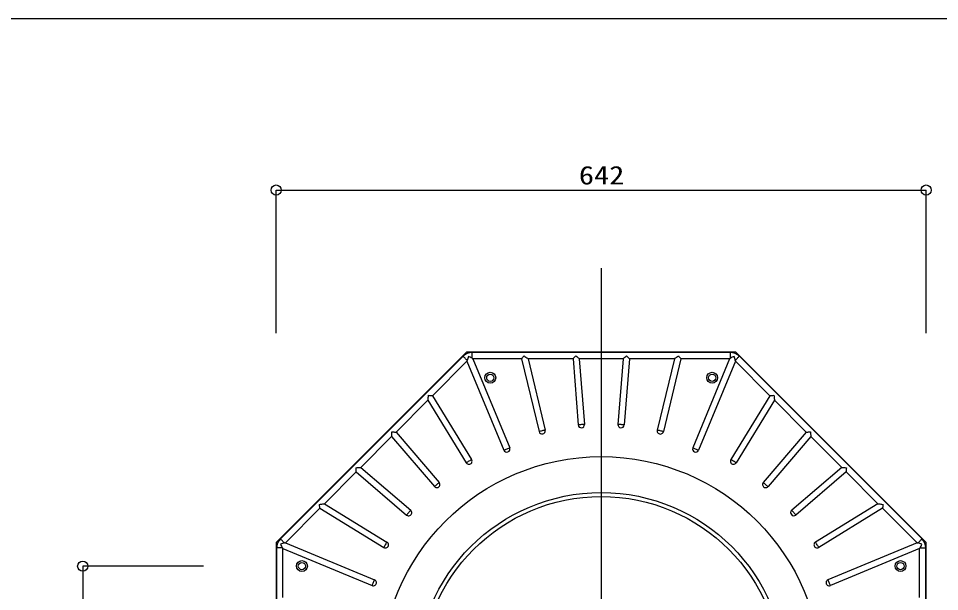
# Model space of a CAD drawing. Units: millimetres at full size; details may follow other scales. Extents: x -1447 to 1447, y -1005 to 1005.
# Drawn here: x -537 to 373, y 438 to 1005 of the extents above; entities that cross this region are included whole.
import ezdxf
from ezdxf.enums import TextEntityAlignment as Align

# ---------------------------------------------------------------- set-up
doc = ezdxf.new("R2010")
doc.units = ezdxf.units.MM
doc.header["$LTSCALE"] = 7.6
doc.layers.add('0-1___', color=134, linetype='Continuous')
doc.layers.add('F-F', color=134, linetype='Continuous')
doc.styles.add('ＭＳ ゴシック', font='')
doc.styles.get('ＭＳ ゴシック').set_extended_font_data('MS Gothic')

msp = doc.modelspace()

# ---------------------------------------------------------------- linework, layer by layer
at = {"layer": '0-1___', "color": 3}
msp.add_lwpolyline([(-1446.625, 1004.65), (1446.625, 1004.65), (1446.625, -1004.65), (-1446.625, -1004.65)], close=True, dxfattribs=at)
at = {"layer": 'F-F', "color": 4}
for p, q in [((-281.915, 693.801), (-281.915, 835.074)), ((-281.915, 835.074), (360.236, 835.074)), ((360.236, 693.801), (360.236, 835.074)), ((-353.791, 463.501), (-473.079, 463.501)), ((-473.079, 463.501), (-473.079, 244.321))]:
    msp.add_line(p, q, dxfattribs=at)
at = {"layer": 'F-F', "color": 7}
msp.add_line((39.161, 757.771), (39.161, -561.257), dxfattribs=at)
at = {"layer": 'F-F'}
for p, q in [((-93.833, 674.987), (-281.915, 486.905)), ((172.155, 674.987), (-93.833, 674.987)), ((-88.446, 668.815), (-88.446, 674.53)), ((166.767, 674.53), (-88.446, 674.53)), ((166.767, 668.815), (166.767, 674.53)), ((360.236, 486.905), (172.155, 674.987)), ((-97.319, 670.854), (-277.782, 490.392)), ((-93.448, 665.958), (-127.537, 631.87)), ((-93.448, 665.958), (-56.996, 577.955)), ((-39.512, 668.331), (-87.721, 668.331)), ((-39.512, 668.331), (-22.245, 596.405)), ((11.306, 668.331), (-33.137, 668.331)), ((11.306, 668.331), (16.446, 603.026)), ((60.797, 668.331), (17.525, 668.331)), ((60.797, 668.331), (55.696, 603.512)), ((111.458, 668.331), (67.016, 668.331)), ((111.458, 668.331), (94.538, 597.853)), ((166.042, 668.331), (117.834, 668.331)), ((166.042, 668.331), (129.59, 580.327)), ((205.858, 631.87), (171.77, 665.958)), ((356.104, 490.392), (175.641, 670.854)), ((205.858, 631.87), (167.21, 568.801)), ((-132.045, 627.361), (-163.471, 595.936)), ((-132.045, 627.361), (-94.174, 565.562)), ((241.793, 595.936), (210.367, 627.361)), ((-167.868, 591.538), (-198.466, 560.94)), ((-167.868, 591.538), (-125.642, 542.098)), ((241.793, 595.936), (199.249, 546.124)), ((276.788, 560.94), (246.19, 591.538)), ((-202.863, 556.543), (-234.289, 525.117)), ((-202.863, 556.543), (-153.052, 514)), ((276.788, 560.94), (227.347, 518.714)), ((312.611, 525.117), (281.185, 556.543)), ((-238.797, 520.609), (-272.886, 486.521)), ((-238.797, 520.609), (-175.729, 481.96)), ((312.611, 525.117), (250.811, 487.246)), ((351.208, 486.521), (317.119, 520.609)), ((-281.915, 486.905), (-281.915, 220.918)), ((351.208, 486.521), (263.204, 450.068)), ((360.236, 220.918), (360.236, 486.905)), ((-275.743, 481.518), (-281.458, 481.518)), ((-281.458, 226.305), (-281.458, 481.518)), ((-275.258, 480.793), (-187.255, 444.341)), ((-275.258, 432.585), (-275.258, 480.793)), ((353.58, 432.585), (353.58, 480.793)), ((354.064, 481.518), (359.78, 481.518)), ((359.78, 226.305), (359.78, 481.518))]:
    msp.add_line(p, q, dxfattribs=at)
for points in [[(-93.278, 666.813), (-93.735, 667.27), (-94.255, 667.79), (-94.815, 668.35), (-95.388, 668.924), (-95.951, 669.486), (-96.475, 670.01), (-96.939, 670.474), (-97.319, 670.854)], [(-93.448, 665.958), (-93.396, 666.222), (-93.339, 666.507), (-93.278, 666.813)], [(-88.446, 668.815), (-88.186, 668.642), (-87.944, 668.48), (-87.721, 668.331), (-51.268, 580.327), (-51.83, 580.095), (-52.521, 579.808), (-53.303, 579.484), (-54.132, 579.141), (-54.961, 578.798), (-55.743, 578.474), (-56.435, 578.187), (-56.996, 577.955)], [(-39.512, 668.331), (-39.139, 668.804), (-38.691, 669.373), (-38.184, 670.016), (-37.636, 670.71), (-37.069, 671.43)], [(-37.069, 671.43), (-36.155, 670.71), (-35.275, 670.016), (-34.459, 669.373), (-33.738, 668.804), (-33.137, 668.331)], [(-33.137, 668.331), (-16.216, 597.853), (-16.807, 597.711), (-17.535, 597.536), (-18.358, 597.339), (-19.231, 597.129), (-20.103, 596.92), (-20.926, 596.722), (-21.654, 596.547), (-22.245, 596.405)], [(11.306, 668.331), (11.744, 668.804), (12.27, 669.373), (12.864, 670.016), (13.506, 670.71), (14.172, 671.43)], [(14.172, 671.43), (14.951, 670.71), (15.702, 670.016), (16.397, 669.373), (17.012, 668.804), (17.525, 668.331)], [(17.525, 668.331), (22.626, 603.512), (22.02, 603.465), (21.274, 603.406), (20.43, 603.339), (19.536, 603.269), (18.642, 603.199), (17.798, 603.132), (17.052, 603.074), (16.446, 603.026)], [(67.016, 668.331), (61.876, 603.026), (61.27, 603.074), (60.524, 603.132), (59.68, 603.199), (58.786, 603.269), (57.891, 603.339), (57.047, 603.406), (56.301, 603.465), (55.696, 603.512)], [(60.797, 668.331), (61.309, 668.804), (61.924, 669.373), (62.62, 670.016), (63.371, 670.71), (64.15, 671.43)], [(64.15, 671.43), (64.816, 670.71), (65.458, 670.016), (66.052, 669.373), (66.578, 668.804), (67.016, 668.331)], [(117.834, 668.331), (100.566, 596.405), (99.975, 596.547), (99.248, 596.722), (98.425, 596.92), (97.552, 597.129), (96.68, 597.339), (95.857, 597.536), (95.129, 597.711), (94.538, 597.853)], [(111.458, 668.331), (112.059, 668.804), (112.781, 669.373), (113.596, 670.016), (114.477, 670.71), (115.39, 671.43)], [(115.39, 671.43), (115.958, 670.71), (116.505, 670.016), (117.012, 669.373), (117.461, 668.804), (117.834, 668.331)], [(171.6, 666.813), (171.661, 666.507), (171.718, 666.222), (171.77, 665.958), (135.318, 577.955), (134.756, 578.187), (134.065, 578.474), (133.283, 578.798), (132.454, 579.141), (131.625, 579.484), (130.843, 579.808), (130.152, 580.095), (129.59, 580.327)], [(166.042, 668.331), (166.266, 668.48), (166.508, 668.642), (166.767, 668.815)], [(171.6, 666.813), (172.057, 667.27), (172.577, 667.79), (173.136, 668.35), (173.71, 668.924), (174.272, 669.486), (174.797, 670.01), (175.26, 670.474), (175.641, 670.854)], [(-132.045, 627.361), (-131.955, 628.121), (-131.847, 629.033), (-131.725, 630.065), (-131.593, 631.178), (-131.457, 632.334)], [(-131.457, 632.334), (-130.546, 632.226), (-129.668, 632.122), (-128.855, 632.026), (-128.136, 631.941), (-127.537, 631.87)], [(-127.537, 631.87), (-88.888, 568.801), (-89.406, 568.483), (-90.044, 568.092), (-90.766, 567.65), (-91.531, 567.181), (-92.296, 566.712), (-93.018, 566.27), (-93.656, 565.879), (-94.174, 565.562)], [(205.858, 631.87), (206.457, 631.941), (207.177, 632.026), (207.99, 632.122), (208.868, 632.226), (209.778, 632.334)], [(209.778, 632.334), (209.915, 631.178), (210.047, 630.065), (210.169, 629.033), (210.277, 628.121), (210.367, 627.361)], [(210.367, 627.361), (172.496, 565.562), (171.978, 565.879), (171.34, 566.27), (170.618, 566.712), (169.853, 567.181), (169.088, 567.65), (168.366, 568.092), (167.728, 568.483), (167.21, 568.801)], [(-167.868, 591.538), (-167.841, 592.236), (-167.808, 593.073), (-167.771, 594.019), (-167.731, 595.041), (-167.689, 596.101)], [(-167.689, 596.101), (-166.709, 596.063), (-165.764, 596.026), (-164.889, 595.991), (-164.115, 595.961), (-163.471, 595.936)], [(-163.471, 595.936), (-120.928, 546.124), (-121.39, 545.729), (-121.959, 545.243), (-122.603, 544.693), (-123.285, 544.111), (-123.967, 543.528), (-124.611, 542.978), (-125.18, 542.492), (-125.642, 542.098)], [(246.19, 591.538), (203.964, 542.098), (203.501, 542.492), (202.932, 542.978), (202.289, 543.528), (201.607, 544.111), (200.924, 544.693), (200.281, 545.243), (199.712, 545.729), (199.249, 546.124)], [(241.793, 595.936), (242.437, 595.961), (243.211, 595.991), (244.086, 596.026), (245.031, 596.063), (246.011, 596.101)], [(246.011, 596.101), (246.052, 595.041), (246.092, 594.019), (246.13, 593.073), (246.162, 592.236), (246.19, 591.538)], [(-203.029, 560.761), (-201.969, 560.803), (-200.947, 560.843), (-200, 560.88), (-199.163, 560.913), (-198.466, 560.94)], [(-202.863, 556.543), (-202.889, 557.188), (-202.919, 557.962), (-202.953, 558.837), (-202.991, 559.781), (-203.029, 560.761)], [(-198.466, 560.94), (-149.025, 518.714), (-149.42, 518.252), (-149.906, 517.683), (-150.456, 517.039), (-151.039, 516.357), (-151.621, 515.675), (-152.171, 515.031), (-152.657, 514.462), (-153.052, 514)], [(281.185, 556.543), (231.373, 514), (230.979, 514.462), (230.493, 515.031), (229.943, 515.675), (229.36, 516.357), (228.778, 517.039), (228.228, 517.683), (227.742, 518.252), (227.347, 518.714)], [(276.788, 560.94), (277.485, 560.913), (278.322, 560.88), (279.269, 560.843), (280.291, 560.803), (281.351, 560.761)], [(281.351, 560.761), (281.312, 559.781), (281.275, 558.837), (281.241, 557.962), (281.21, 557.188), (281.185, 556.543)], [(-239.261, 524.529), (-238.106, 524.665), (-236.993, 524.797), (-235.961, 524.919), (-235.049, 525.027), (-234.289, 525.117)], [(-238.797, 520.609), (-238.868, 521.208), (-238.953, 521.927), (-239.05, 522.74), (-239.154, 523.618), (-239.261, 524.529)], [(-234.289, 525.117), (-172.489, 487.246), (-172.807, 486.728), (-173.198, 486.09), (-173.64, 485.368), (-174.109, 484.603), (-174.578, 483.838), (-175.02, 483.117), (-175.411, 482.479), (-175.729, 481.96)], [(317.119, 520.609), (254.05, 481.96), (253.733, 482.479), (253.342, 483.117), (252.9, 483.838), (252.431, 484.603), (251.962, 485.368), (251.52, 486.09), (251.129, 486.728), (250.811, 487.246)], [(312.611, 525.117), (313.371, 525.027), (314.283, 524.919), (315.314, 524.797), (316.428, 524.665), (317.583, 524.529)], [(317.583, 524.529), (317.475, 523.618), (317.371, 522.74), (317.275, 521.927), (317.19, 521.208), (317.119, 520.609)], [(-273.741, 486.35), (-274.198, 486.807), (-274.718, 487.327), (-275.277, 487.887), (-275.851, 488.461), (-276.413, 489.023), (-276.938, 489.547), (-277.401, 490.011), (-277.782, 490.392)], [(-273.741, 486.35), (-273.435, 486.411), (-273.149, 486.468), (-272.886, 486.521), (-184.883, 450.068), (-185.115, 449.507), (-185.401, 448.816), (-185.725, 448.033), (-186.069, 447.205), (-186.412, 446.376), (-186.736, 445.594), (-187.022, 444.902), (-187.255, 444.341)], [(351.208, 486.521), (351.471, 486.468), (351.757, 486.411), (352.063, 486.35)], [(352.063, 486.35), (352.519, 486.807), (353.039, 487.327), (353.599, 487.887), (354.173, 488.461), (354.735, 489.023), (355.26, 489.547), (355.723, 490.011), (356.104, 490.392)], [(-275.743, 481.518), (-275.569, 481.258), (-275.408, 481.016), (-275.258, 480.793)], [(354.064, 481.518), (353.891, 481.258), (353.729, 481.016), (353.58, 480.793), (265.577, 444.341), (265.344, 444.902), (265.058, 445.594), (264.734, 446.376), (264.39, 447.205), (264.047, 448.033), (263.723, 448.816), (263.437, 449.507), (263.204, 450.068)]]:
    msp.add_lwpolyline(points, dxfattribs=at)
at = {"layer": 'F-F', "color": 4}
for centre in [(-281.915, 835.074), (360.236, 835.074), (-473.079, 463.501)]:
    msp.add_circle(centre, 5, dxfattribs=at)
at = {"layer": 'F-F'}
for centre, radius in [((-70.429, 649.619), 5.391), ((-70.429, 649.619), 3.551), ((148.751, 649.619), 5.391), ((148.751, 649.619), 3.551), ((39.161, 353.911), 217.757), ((39.161, 353.911), 182.304), ((39.161, 353.911), 178.333), ((-256.546, 463.501), 5.391), ((-256.546, 463.501), 3.551), ((334.868, 463.501), 5.391), ((334.868, 463.501), 3.551)]:
    msp.add_circle(centre, radius, dxfattribs=at)
for centre, radius, start, end in [((-88.446, 661.981), 12.549, 89.99946, 135.00051), ((166.767, 661.981), 12.549, 44.99949, 90.00054), ((-71.717, 662.224), 22.044, 157.35499, 167.9828), ((-100.28, 650.641), 21.688, 56.92956, 67.73256), ((178.841, 650.184), 22.202, 112.39281, 122.94508), ((150.495, 662.366), 21.568, 11.89954, 22.76266), ((19.536, 603.269), 3.1, 184.50022, 4.49985), ((58.786, 603.269), 3.1, 175.50001, 355.49991), ((-19.231, 597.129), 3.1, 193.50018, 13.49972), ((97.552, 597.129), 3.1, 166.49987, 346.50021), ((-54.132, 579.141), 3.1, 202.50014, 22.49975), ((132.454, 579.141), 3.1, 157.50028, 337.49983), ((-91.531, 567.181), 3.1, 211.49972, 31.49989), ((169.853, 567.181), 3.1, 148.50007, 328.50017), ((-123.285, 544.111), 3.1, 220.49994, 40.49999), ((201.607, 544.111), 3.1, 139.5, 319.50007), ((-151.039, 516.357), 3.1, 229.50002, 49.50022), ((229.36, 516.357), 3.1, 130.49989, 310.49987), ((-268.908, 481.518), 12.55, 135.00025, 180), ((-269.294, 465.246), 21.568, 101.89954, 112.76266), ((-256.969, 493.666), 22.361, 202.43064, 212.90724), ((-174.109, 484.603), 3.1, 238.4998, 58.50021), ((252.431, 484.603), 3.1, 121.49985, 301.50014), ((347.516, 464.926), 21.902, 67.32028, 78.01727), ((336.139, 493.222), 21.408, 326.85885, 337.80327), ((347.23, 481.518), 12.55, 0, 44.99975), ((-186.069, 447.205), 3.1, 247.4999, 67.50016), ((264.39, 447.205), 3.1, 112.4999, 292.50004)]:
    msp.add_arc(centre, radius, start, end, dxfattribs=at)

# ---------------------------------------------------------------- texts
at = {"layer": 'F-F', "color": 4, "style": 'ＭＳ ゴシック', "width": 1.2}
msp.add_text('642', height=18.33, dxfattribs=at).set_placement((17.102, 835.074), align=Align.BOTTOM_LEFT)

doc.saveas('drawing.dxf')
